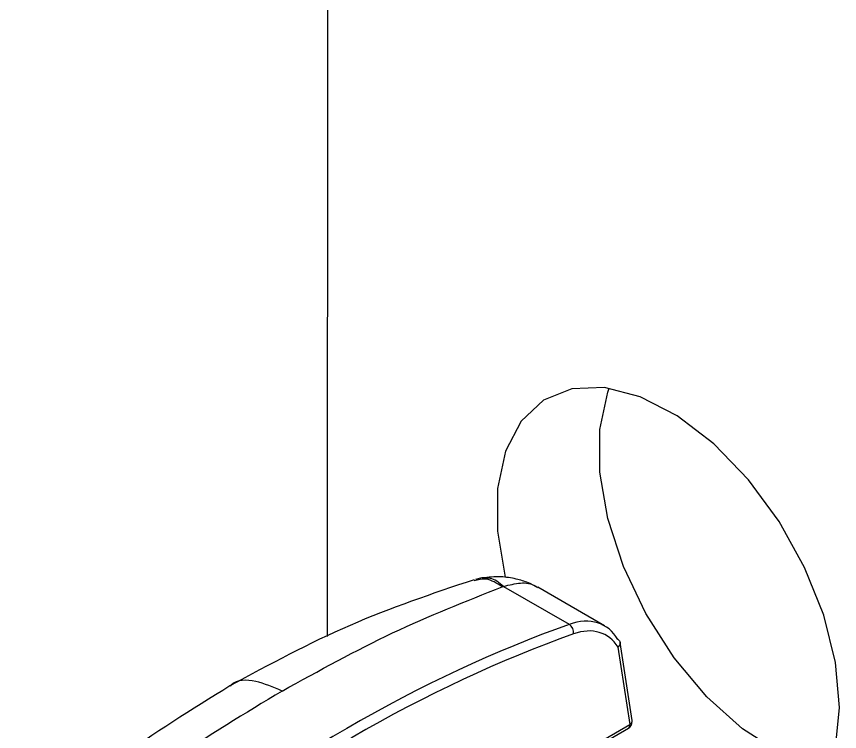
# Model space of a CAD drawing. Extents: x 12.3 to 108.7, y 1.1 to 80.4.
# Drawn here: x 21.479 to 22.547, y 66.213 to 67.141 of the extents above; entities that cross this region are included whole.
import ezdxf

# ---------------------------------------------------------------- set-up
doc = ezdxf.new("R2010")
doc.units = 0
doc.header["$MEASUREMENT"] = 0
doc.layers.add('OBJECT', color=7, linetype='CONTINUOUS')

msp = doc.modelspace()

# ---------------------------------------------------------------- linework, layer by layer
at = {"layer": 'OBJECT'}
for p, q in [((21.8827, 66.3359), (21.8832, 70.275)), ((22.0831, 66.4121), (22.0745, 66.4102)), ((22.1094, 66.4005), (22.1111, 66.4011)), ((22.1111, 66.4011), (22.1964, 66.3519)), ((22.2422, 66.3499), (22.1555, 66.4)), ((22.2598, 66.3321), (22.2596, 66.3322)), ((22.278, 66.2273), (22.2624, 66.3285)), ((22.2597, 66.3223), (22.2752, 66.2221)), ((22.1833, 66.169), (22.2752, 66.2221)), ((22.1812, 66.164), (22.2732, 66.2171))]:
    msp.add_line(p, q, dxfattribs=at)
at = {"layer": 'OBJECT', "flags": 128}
for points in [[(22.5474, 66.2439), (22.5422, 66.3022), (22.5268, 66.3638), (22.502, 66.4257), (22.4689, 66.4853), (22.429, 66.5395), (22.3843, 66.5859), (22.3367, 66.6224), (22.2886, 66.6471), (22.2422, 66.659), (22.1997, 66.6576), (22.163, 66.6428), (22.1338, 66.6153), (22.1136, 66.5765), (22.1032, 66.5282), (22.1032, 66.4726), (22.1134, 66.413)], [(22.5339, 66.1635), (22.5171, 66.167), (22.4696, 66.1855), (22.4215, 66.2163), (22.3751, 66.2579), (22.3325, 66.3086), (22.2958, 66.3658), (22.2667, 66.4269), (22.2465, 66.489), (22.2361, 66.5493), (22.2361, 66.6049), (22.2465, 66.6533), (22.2483, 66.6582)], [(22.292, 66.1369), (22.3367, 66.1087), (22.3842, 66.0903), (22.4289, 66.085), (22.4688, 66.0932), (22.5019, 66.1145), (22.5268, 66.1478), (22.5422, 66.1916), (22.5474, 66.2439)]]:
    msp.add_lwpolyline(points, dxfattribs=at)
at = {"layer": 'OBJECT'}
for centre, radius, start, end in [((22.1887, 66.3408), 0.0135, 354.4345, 55.5207), ((22.2682, 66.2257), 0.01, 299.9973, 0), ((22.2701, 66.2213), 0.00517, 305.9953, 9.3082), ((22.2725, 66.2269), 0.00554, 299.2459, 3.5721), ((22.2682, 66.2257), 0.01, 0, 8.8019)]:
    msp.add_arc(centre, radius, start, end, dxfattribs=at)
for centre, major_axis, ratio, start_param, end_param in [((22.1851, 66.2443), (0.0554, 0.1065), 0.604579, 5.923485, 6.860106), ((21.991, 64.3314), (1.0308, 2.0018), 0.606843, 0.574391, 0.937899), ((22.1921, 66.2407), (0.0504, 0.0979), 0.60697, 5.935899, 6.857432), ((21.9981, 64.3278), (1.0257, 1.9932), 0.60697, 0.574247, 0.937755)]:
    msp.add_ellipse(centre, major_axis=major_axis, ratio=ratio, start_param=start_param, end_param=end_param, dxfattribs=at)
for points, knots in [([(22.1111, 66.4011), (22.1053, 66.4058), (22.0958, 66.4136), (22.0868, 66.4113), (22.0833, 66.4104)], [0, 0, 0, 0, 0.61267, 1, 1, 1, 1]), ([(22.1557, 66.3998), (22.1517, 66.4019), (22.1432, 66.4063), (22.1265, 66.4113), (22.1063, 66.4144), (22.0916, 66.413), (22.0835, 66.4121)], [0, 0, 0, 0, 0.197155, 0.418628, 0.683883, 1, 1, 1, 1]), ([(22.0728, 66.4098), (22.0186, 66.3916), (21.9095, 66.3549), (21.8072, 66.2998), (21.7558, 66.272)], [0, 0, 0, 0, 0.497074, 1, 1, 1, 1]), ([(22.1094, 66.4005), (22.1023, 66.405), (22.0897, 66.4131), (22.0781, 66.4098), (22.0731, 66.4083)], [0, 0, 0, 0, 0.562752, 1, 1, 1, 1]), ([(22.1111, 66.4011), (22.1186, 66.403), (22.1335, 66.4068), (22.1486, 66.4049), (22.1544, 66.4), (22.1554, 66.3992)], [0, 0, 0, 0, 0.455338, 0.91068, 1, 1, 1, 1]), ([(21.8235, 66.2653), (21.8715, 66.2918), (21.9673, 66.3446), (22.062, 66.3818), (22.1094, 66.4005)], [0, 0, 0, 0, 0.5, 1, 1, 1, 1]), ([(22.2598, 66.3321), (22.2605, 66.3316), (22.2618, 66.3306), (22.2626, 66.3283), (22.2623, 66.3259), (22.2612, 66.3239), (22.2601, 66.3227), (22.2598, 66.3223), (22.2597, 66.3223)], [0, 0, 0, 0, 0.21928, 0.438506, 0.65924, 0.882985, 0.985825, 1, 1, 1, 1]), ([(21.8235, 66.2653), (21.8121, 66.2703), (21.7883, 66.2806), (21.7642, 66.2803), (21.7566, 66.272), (21.7562, 66.2715)], [0, 0, 0, 0, 0.465407, 0.966485, 1, 1, 1, 1]), ([(21.7558, 66.272), (21.706, 66.2413), (21.6071, 66.1803), (21.5213, 66.1045), (21.4786, 66.0668)], [0, 0, 0, 0, 0.502982, 1, 1, 1, 1]), ([(21.8235, 66.2653), (21.7756, 66.2364), (21.6797, 66.1786), (21.585, 66.1065), (21.5377, 66.0704)], [0, 0, 0, 0, 0.5, 1, 1, 1, 1])]:
    msp.add_open_spline(points, degree=3, knots=knots, dxfattribs=at)

doc.saveas('drawing.dxf')
